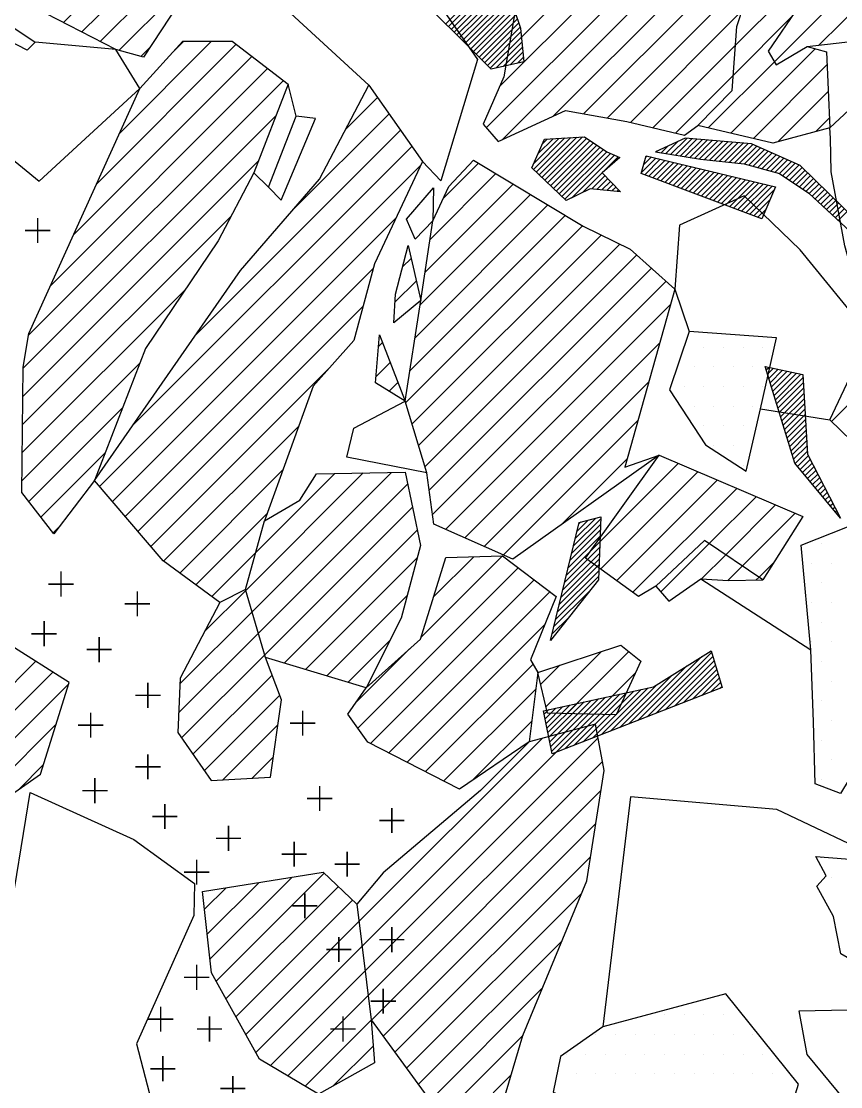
# Model space of a CAD drawing. Header units: metres. Extents: x -4.18 to -1.99, y -19.3 to -15.58.
# Drawn here: x -2.872 to -2.35, y -17.046 to -16.368 of the extents above; entities that cross this region are included whole.
import ezdxf

# ---------------------------------------------------------------- set-up
doc = ezdxf.new("R2010")
doc.units = ezdxf.units.M
doc.header["$LTSCALE"] = 25
doc.header["$MEASUREMENT"] = 0
doc.layers.get('0').update_dxf_attribs({"linetype": 'CONTINUOUS'})
for name, color, linetype in [('FEUER', 1, 'CONTINUOUS'), ('KNOCHEN', 2, 'CONTINUOUS'), ('KNOCHENSCHRAFF', 2, 'CONTINUOUS'), ('STEINE', 4, 'CONTINUOUS'), ('STEINESCHRAFF', 4, 'CONTINUOUS')]:
    doc.layers.add(name, color=color, linetype=linetype)

# ---------------------------------------------------------------- blocks, each defined once
blk = doc.blocks.new('*X1')
at = {"color": 0}
for p, q in [((-260.173, -1636.91), (-256.843, -1633.579)), ((-259.996, -1637.086), (-256.725, -1633.815)), ((-259.819, -1637.263), (-256.606, -1634.051)), ((-259.642, -1637.44), (-256.488, -1634.286)), ((-259.465, -1637.616), (-256.37, -1634.522)), ((-259.288, -1637.793), (-256.252, -1634.757)), ((-259.111, -1637.97), (-256.145, -1635.003)), ((-258.935, -1638.146), (-256.056, -1635.268)), ((-258.758, -1638.323), (-255.968, -1635.533)), ((-258.581, -1638.5), (-255.879, -1635.798)), ((-258.404, -1638.676), (-255.791, -1636.063)), ((-258.227, -1638.853), (-255.702, -1636.328)), ((-258.05, -1639.03), (-255.614, -1636.593)), ((-257.873, -1639.206), (-255.525, -1636.858)), ((-257.696, -1639.383), (-255.436, -1637.123)), ((-257.519, -1639.559), (-255.39, -1637.43)), ((-257.342, -1639.736), (-255.359, -1637.752)), ((-256.97, -1639.718), (-255.328, -1638.075)), ((-256.517, -1639.618), (-255.297, -1638.398)), ((-256.064, -1639.518), (-255.266, -1638.72)), ((-255.61, -1639.418), (-255.235, -1639.043)), ((-254.595, -1646.181), (-252.592, -1644.178)), ((-254.567, -1645.799), (-252.969, -1644.201)), ((-254.414, -1646.353), (-252.216, -1644.156)), ((-254.285, -1645.164), (-253.345, -1644.224)), ((-254.233, -1646.526), (-251.839, -1644.133)), ((-254.052, -1646.698), (-251.463, -1644.11)), ((-254.003, -1644.529), (-253.722, -1644.247)), ((-253.87, -1646.871), (-251.199, -1644.199)), ((-253.689, -1647.043), (-250.988, -1644.342)), ((-246.159, -1645.17), (-245.4, -1644.411)), ((-245.854, -1645.219), (-244.843, -1644.207)), ((-245.55, -1645.267), (-244.517, -1644.235)), ((-245.245, -1645.316), (-244.19, -1644.262)), ((-244.94, -1645.365), (-243.864, -1644.289)), ((-244.635, -1645.414), (-243.538, -1644.316)), ((-244.33, -1645.462), (-243.212, -1644.344)), ((-244.026, -1645.511), (-242.885, -1644.371)), ((-243.709, -1645.548), (-242.559, -1644.398)), ((-243.39, -1645.583), (-242.233, -1644.425)), ((-243.071, -1645.617), (-241.906, -1644.453)), ((-253.508, -1647.216), (-250.778, -1644.485)), ((-253.327, -1647.388), (-250.567, -1644.628)), ((-253.146, -1647.56), (-250.356, -1644.771)), ((-252.965, -1647.733), (-250.145, -1644.913)), ((-252.784, -1647.905), (-249.934, -1645.056)), ((-246.769, -1645.072), (-246.711, -1645.014)), ((-246.464, -1645.121), (-246.055, -1644.713)), ((-242.752, -1645.652), (-241.58, -1644.48)), ((-242.433, -1645.686), (-241.254, -1644.507)), ((-242.114, -1645.721), (-240.928, -1644.535)), ((-241.795, -1645.756), (-240.631, -1644.592)), ((-241.476, -1645.79), (-240.386, -1644.7)), ((-241.16, -1645.827), (-240.141, -1644.809)), ((-240.882, -1645.903), (-239.896, -1644.917)), ((-240.604, -1645.979), (-239.651, -1645.025)), ((-240.326, -1646.054), (-239.405, -1645.134)), ((-252.603, -1648.078), (-249.691, -1645.166)), ((-252.17, -1647.999), (-249.445, -1645.274)), ((-250.097, -1646.279), (-249.199, -1645.381)), ((-247.716, -1646.373), (-246.81, -1645.467)), ((-247.584, -1645.887), (-247.095, -1645.399)), ((-247.51, -1646.521), (-246.525, -1645.536)), ((-247.451, -1645.402), (-247.38, -1645.331)), ((-247.253, -1646.618), (-246.24, -1645.604)), ((-246.996, -1646.714), (-245.955, -1645.673)), ((-246.74, -1646.811), (-245.67, -1645.741)), ((-246.483, -1646.908), (-245.384, -1645.809)), ((-240.048, -1646.13), (-239.16, -1645.242)), ((-239.77, -1646.205), (-238.915, -1645.35)), ((-239.492, -1646.281), (-238.67, -1645.459)), ((-239.214, -1646.357), (-238.424, -1645.567)), ((-238.938, -1646.434), (-238.179, -1645.675)), ((-238.727, -1646.576), (-237.934, -1645.784)), ((-251.462, -1647.644), (-250.214, -1646.397)), ((-246.226, -1647.004), (-245.099, -1645.878)), ((-245.969, -1647.101), (-244.814, -1645.946)), ((-245.712, -1647.198), (-244.529, -1646.015)), ((-245.455, -1647.295), (-244.244, -1646.083)), ((-245.199, -1647.391), (-243.959, -1646.152)), ((-244.942, -1647.488), (-243.674, -1646.22)), ((-244.685, -1647.585), (-243.388, -1646.288)), ((-244.428, -1647.682), (-243.103, -1646.357)), ((-244.171, -1647.778), (-242.818, -1646.425)), ((-243.915, -1647.875), (-242.533, -1646.494)), ((-238.515, -1646.719), (-237.689, -1645.892)), ((-238.304, -1646.861), (-237.492, -1646.049)), ((-238.093, -1647.003), (-237.314, -1646.225)), ((-237.882, -1647.146), (-237.136, -1646.4)), ((-250.88, -1647.416), (-250.041, -1646.577)), ((-250.56, -1647.449), (-249.868, -1646.757)), ((-250.24, -1647.483), (-249.695, -1646.938)), ((-249.919, -1647.516), (-249.522, -1647.118)), ((-243.658, -1647.972), (-242.248, -1646.562)), ((-243.401, -1648.068), (-241.963, -1646.63)), ((-243.144, -1648.165), (-241.678, -1646.699)), ((-242.887, -1648.262), (-241.393, -1646.767)), ((-242.63, -1648.359), (-241.107, -1646.836)), ((-242.374, -1648.455), (-240.822, -1646.904)), ((-242.117, -1648.552), (-240.537, -1646.972)), ((-241.86, -1648.649), (-240.252, -1647.041)), ((-241.603, -1648.746), (-239.967, -1647.109)), ((-241.346, -1648.842), (-239.682, -1647.178)), ((-237.671, -1647.288), (-236.958, -1646.575)), ((-237.46, -1647.431), (-236.78, -1646.751)), ((-237.249, -1647.573), (-236.602, -1646.926)), ((-237.041, -1647.719), (-236.424, -1647.102)), ((-249.599, -1647.549), (-249.349, -1647.299)), ((-249.279, -1647.583), (-249.175, -1647.479)), ((-241.089, -1648.939), (-239.397, -1647.246)), ((-240.833, -1649.036), (-239.274, -1647.477)), ((-236.857, -1647.889), (-236.245, -1647.277)), ((-236.674, -1648.059), (-236.067, -1647.452)), ((-236.491, -1648.229), (-235.889, -1647.628)), ((-236.307, -1648.4), (-235.711, -1647.803)), ((-240.576, -1649.132), (-239.534, -1648.091)), ((-236.124, -1648.57), (-235.533, -1647.979)), ((-235.941, -1648.74), (-235.355, -1648.154)), ((-235.757, -1648.91), (-235.176, -1648.329)), ((-235.574, -1649.081), (-234.998, -1648.505)), ((-240.319, -1649.229), (-239.795, -1648.705)), ((-235.391, -1649.251), (-234.82, -1648.68)), ((-235.207, -1649.421), (-234.642, -1648.856)), ((-240.062, -1649.326), (-240.055, -1649.319))]:
    blk.add_line(p, q, dxfattribs=at)
blk = doc.blocks.new('*X2')
at = {"color": 0}
for p, q in [((-239.781, -1658.945), (-239.613, -1658.777)), ((-239.698, -1659.215), (-239.321, -1658.838)), ((-239.615, -1659.486), (-239.03, -1658.9)), ((-239.532, -1659.756), (-238.738, -1658.962)), ((-239.45, -1660.027), (-238.446, -1659.024)), ((-239.367, -1660.298), (-238.155, -1659.086)), ((-239.284, -1660.568), (-237.863, -1659.148)), ((-239.201, -1660.839), (-237.571, -1659.209)), ((-239.118, -1661.109), (-237.447, -1659.439)), ((-239.035, -1661.38), (-237.427, -1659.772)), ((-238.952, -1661.651), (-237.407, -1660.106)), ((-238.869, -1661.921), (-237.387, -1660.439)), ((-238.786, -1662.192), (-237.366, -1660.772)), ((-238.703, -1662.462), (-237.346, -1661.106)), ((-238.62, -1662.733), (-237.326, -1661.439)), ((-238.537, -1663.004), (-237.306, -1661.772)), ((-238.454, -1663.274), (-237.285, -1662.105)), ((-238.371, -1663.545), (-237.265, -1662.439)), ((-238.288, -1663.815), (-237.245, -1662.772)), ((-238.205, -1664.086), (-237.225, -1663.105)), ((-238.122, -1664.356), (-237.204, -1663.439)), ((-238.039, -1664.627), (-237.184, -1663.772)), ((-237.949, -1664.891), (-237.164, -1664.105)), ((-237.789, -1665.084), (-237.106, -1664.401)), ((-237.629, -1665.278), (-236.986, -1664.635)), ((-237.469, -1665.471), (-236.866, -1664.868)), ((-237.309, -1665.665), (-236.746, -1665.102)), ((-237.149, -1665.858), (-236.626, -1665.336)), ((-236.989, -1666.051), (-236.506, -1665.569)), ((-236.829, -1666.245), (-236.386, -1665.803)), ((-236.669, -1666.438), (-236.267, -1666.036)), ((-236.508, -1666.632), (-236.147, -1666.27)), ((-236.348, -1666.825), (-236.027, -1666.504)), ((-236.188, -1667.019), (-235.907, -1666.737)), ((-236.028, -1667.212), (-235.787, -1666.971)), ((-235.868, -1667.406), (-235.667, -1667.204)), ((-235.708, -1667.599), (-235.547, -1667.438)), ((-235.548, -1667.793), (-235.427, -1667.672)), ((-235.388, -1667.986), (-235.307, -1667.905)), ((-235.228, -1668.18), (-235.187, -1668.139)), ((-252.157, -1670.613), (-250.326, -1668.782)), ((-252.043, -1670.146), (-250.312, -1668.415)), ((-251.93, -1669.679), (-250.618, -1668.368)), ((-251.817, -1669.213), (-251.096, -1668.492)), ((-251.704, -1668.746), (-251.574, -1668.616)), ((-252.383, -1671.546), (-250.353, -1669.517)), ((-252.27, -1671.08), (-250.34, -1669.149)), ((-252.496, -1672.013), (-250.367, -1669.884)), ((-252.722, -1672.946), (-250.394, -1670.618)), ((-252.609, -1672.48), (-250.381, -1670.251)), ((-252.949, -1673.88), (-250.422, -1671.353)), ((-252.835, -1673.413), (-250.408, -1670.986)), ((-253.175, -1674.813), (-250.449, -1672.087)), ((-253.062, -1674.346), (-250.435, -1671.72)), ((-253.288, -1675.28), (-251.008, -1672.999)), ((-253.401, -1675.747), (-252.324, -1674.669)), ((-247.365, -1681.024), (-243.259, -1676.918)), ((-247.945, -1681.251), (-243.884, -1677.19)), ((-246.785, -1680.798), (-243.176, -1677.189)), ((-246.205, -1680.571), (-243.093, -1677.46)), ((-249.106, -1681.704), (-245.775, -1678.373)), ((-248.525, -1681.477), (-244.83, -1677.782)), ((-245.625, -1680.345), (-243.011, -1677.73)), ((-245.045, -1680.118), (-242.928, -1678.001)), ((-244.465, -1679.891), (-242.845, -1678.272)), ((-249.686, -1681.931), (-246.721, -1678.965)), ((-243.885, -1679.665), (-242.763, -1678.543)), ((-243.304, -1679.438), (-242.68, -1678.814)), ((-253.166, -1683.29), (-249.552, -1679.675)), ((-252.586, -1683.063), (-249.099, -1679.576)), ((-252.006, -1682.837), (-248.647, -1679.478)), ((-251.426, -1682.61), (-248.195, -1679.379)), ((-250.846, -1682.384), (-247.743, -1679.28)), ((-250.266, -1682.157), (-247.29, -1679.182)), ((-242.724, -1679.212), (-242.597, -1679.085)), ((-253.792, -1681.441), (-252.717, -1680.366)), ((-253.732, -1681.734), (-252.265, -1680.267)), ((-253.672, -1682.028), (-251.813, -1680.168)), ((-253.612, -1682.321), (-251.36, -1680.07)), ((-253.552, -1682.615), (-250.908, -1679.971)), ((-253.492, -1682.908), (-250.456, -1679.872)), ((-253.432, -1683.202), (-250.004, -1679.774)), ((-253.912, -1680.853), (-253.622, -1680.563)), ((-253.852, -1681.147), (-253.169, -1680.464))]:
    blk.add_line(p, q, dxfattribs=at)
blk = doc.blocks.new('*X5')
at = {"color": 0}
for p, q in [((-282.396, -1647.112), (-273.501, -1638.217)), ((-280.938, -1643.887), (-275.075, -1638.023)), ((-277.534, -1638.715), (-276.844, -1638.025)), ((-283.853, -1650.337), (-272.502, -1638.986)), ((-285.31, -1653.562), (-271.504, -1639.755)), ((-286.713, -1656.732), (-270.505, -1640.524)), ((-266.545, -1643.635), (-264.51, -1641.601)), ((-287.051, -1658.838), (-270.963, -1642.75)), ((-269.897, -1648.755), (-263.783, -1642.641)), ((-276.093, -1656.719), (-263.056, -1643.682)), ((-280.115, -1662.509), (-262.329, -1644.722)), ((-287.072, -1660.627), (-272.076, -1645.631)), ((-260.337, -1648.034), (-258.08, -1645.777)), ((-282.196, -1666.357), (-261.771, -1645.932)), ((-261.169, -1650.634), (-256.978, -1646.443)), ((-261.479, -1652.712), (-255.877, -1647.109)), ((-261.792, -1654.793), (-254.775, -1647.776)), ((-262.124, -1656.892), (-253.674, -1648.442)), ((-287.093, -1662.416), (-273.825, -1649.147)), ((-262.455, -1658.991), (-252.572, -1649.108)), ((-281.382, -1667.311), (-263.325, -1649.254)), ((-262.73, -1661.034), (-251.471, -1649.774)), ((-262.321, -1662.393), (-250.287, -1650.358)), ((-261.912, -1663.751), (-249.101, -1650.94)), ((-262.923, -1652.388), (-262.375, -1651.84)), ((-261.503, -1665.11), (-248.027, -1651.633)), ((-280.568, -1668.265), (-264.774, -1652.472)), ((-261.23, -1666.605), (-247.092, -1652.467)), ((-263.405, -1654.637), (-262.041, -1653.274)), ((-287.115, -1664.205), (-276.765, -1653.855)), ((-261.011, -1668.153), (-246.157, -1653.3)), ((-235.633, -1662.221), (-227.661, -1654.249)), ((-279.755, -1669.219), (-265.428, -1654.893)), ((-260.175, -1669.085), (-245.868, -1654.779)), ((-264.452, -1657.452), (-264.202, -1657.202)), ((-258.95, -1669.628), (-246.562, -1657.24)), ((-287.136, -1665.995), (-279.622, -1658.48)), ((-264.611, -1659.379), (-263.709, -1658.477)), ((-278.941, -1670.174), (-267.514, -1658.747)), ((-263.768, -1660.304), (-263.216, -1659.752)), ((-257.726, -1670.172), (-247.255, -1659.701)), ((-286.696, -1667.322), (-280.738, -1661.364)), ((-278.122, -1671.122), (-269.527, -1662.527)), ((-256.501, -1670.715), (-247.948, -1662.162)), ((-285.927, -1668.321), (-281.854, -1664.248)), ((-252.802, -1668.784), (-248.641, -1664.623)), ((-246.674, -1664.423), (-246.634, -1664.383)), ((-277.101, -1671.869), (-270.521, -1665.289)), ((-272.498, -1674.337), (-263.628, -1665.467)), ((-250.921, -1670.437), (-245.377, -1664.894)), ((-250.329, -1671.614), (-244.138, -1665.423)), ((-272.901, -1672.972), (-265.43, -1665.501)), ((-272.255, -1670.559), (-267.231, -1665.535)), ((-249.305, -1672.357), (-242.9, -1665.952)), ((-272.096, -1675.703), (-262.601, -1666.208)), ((-248.281, -1673.101), (-241.661, -1666.481)), ((-243.412, -1670), (-240.422, -1667.01)), ((-276.08, -1672.615), (-271.516, -1668.052)), ((-271.693, -1677.068), (-262.297, -1667.672)), ((-242.353, -1670.709), (-239.183, -1667.539)), ((-241.295, -1671.418), (-237.944, -1668.067)), ((-285.158, -1669.319), (-284.77, -1668.931)), ((-270.458, -1677.601), (-261.994, -1669.136)), ((-246.486, -1673.074), (-243.412, -1670)), ((-275.058, -1673.362), (-272.255, -1670.559)), ((-269.099, -1678.01), (-261.994, -1670.904)), ((-261.752, -1675.966), (-256.568, -1670.782)), ((-260.947, -1673.393), (-258.388, -1670.834)), ((-243.893, -1672.248), (-242.353, -1670.709)), ((-265.763, -1681.745), (-255.558, -1671.539)), ((-242.219, -1672.343), (-241.295, -1671.418)), ((-240.237, -1672.128), (-239.285, -1671.176)), ((-240.412, -1672.303), (-240.237, -1672.128)), ((-264.964, -1682.713), (-254.553, -1672.302)), ((-275.501, -1675.573), (-272.901, -1672.972)), ((-267.74, -1678.418), (-262.625, -1673.303)), ((-263.795, -1683.311), (-253.549, -1673.066)), ((-277.092, -1678.931), (-272.498, -1674.337)), ((-262.626, -1683.91), (-253.871, -1675.155)), ((-277.172, -1680.779), (-272.096, -1675.703)), ((-266.381, -1678.827), (-263.72, -1676.166)), ((-265.877, -1680.09), (-262.485, -1676.699)), ((-253.797, -1680.385), (-250.291, -1676.879)), ((-252.461, -1680.816), (-248.519, -1676.875)), ((-296.613, -1687.846), (-286.257, -1677.489)), ((-276.989, -1682.364), (-271.693, -1677.068)), ((-261.456, -1684.509), (-254.614, -1677.666)), ((-295.762, -1688.762), (-285.174, -1678.174)), ((-276.26, -1683.403), (-271.219, -1678.361)), ((-254.135, -1678.955), (-252.921, -1677.741)), ((-250.732, -1680.855), (-248.105, -1678.229)), ((-295.294, -1690.062), (-284.173, -1678.941)), ((-275.532, -1684.442), (-270.733, -1679.644)), ((-260.287, -1685.107), (-254.449, -1679.269)), ((-294.023, -1690.559), (-284.975, -1681.511)), ((-274.354, -1685.032), (-270.851, -1681.529)), ((-265.501, -1695.625), (-251.635, -1681.758)), ((-258.489, -1685.077), (-254.703, -1681.291)), ((-265.697, -1694.053), (-254.043, -1682.399)), ((-265.305, -1697.196), (-250.486, -1682.377)), ((-272.484, -1684.93), (-271.147, -1683.593)), ((-287.315, -1685.619), (-285.778, -1684.082)), ((-265.109, -1698.768), (-250.203, -1683.862)), ((-264.901, -1700.328), (-250.295, -1685.722)), ((-264.155, -1701.349), (-250.628, -1687.823)), ((-263.408, -1702.371), (-250.961, -1689.924)), ((-275.174, -1696.458), (-269.94, -1691.225)), ((-274.789, -1697.841), (-267.913, -1690.966)), ((-275.52, -1693.269), (-274.147, -1691.897)), ((-275.347, -1694.864), (-272.044, -1691.561)), ((-274.157, -1698.977), (-267.007, -1691.827)), ((-262.662, -1703.392), (-251.539, -1692.269)), ((-273.525, -1700.113), (-266.101, -1692.689)), ((-272.893, -1701.248), (-265.697, -1694.053)), ((-261.915, -1704.413), (-252.775, -1695.273)), ((-272.261, -1702.384), (-265.501, -1695.625)), ((-271.327, -1703.218), (-265.305, -1697.196)), ((-261.169, -1705.434), (-254.011, -1698.276)), ((-270.218, -1703.877), (-265.109, -1698.768)), ((-269.108, -1704.535), (-264.914, -1700.34)), ((-260.604, -1706.638), (-255.247, -1701.28)), ((-267.304, -1704.498), (-264.791, -1701.985)), ((-260.221, -1708.022), (-256, -1703.801))]:
    blk.add_line(p, q, dxfattribs=at)
blk = doc.blocks.new('*X8')
at = {"color": 0}
for p, q in [((-284.487, -1636.829), (-275.514, -1627.856)), ((-283.32, -1637.43), (-274.822, -1628.931)), ((-282.153, -1638.031), (-274.13, -1630.007)), ((-280.953, -1638.598), (-275.608, -1633.253)), ((-256.614, -1644.312), (-246.529, -1634.226)), ((-253.309, -1642.774), (-244.406, -1633.87)), ((-251.404, -1642.637), (-242.835, -1634.067)), ((-257.596, -1643.525), (-248.676, -1634.605)), ((-256.186, -1638.579), (-252.375, -1634.769)), ((-249.907, -1642.907), (-241.801, -1634.802)), ((-241.731, -1638.267), (-238.096, -1634.631)), ((-256.746, -1640.907), (-250.845, -1635.007)), ((-239.262, -1639.333), (-235.54, -1635.612)), ((-236.425, -1638.264), (-233.231, -1635.07)), ((-248.421, -1643.189), (-241.326, -1636.094)), ((-241.873, -1640.176), (-238.166, -1636.47)), ((-279.577, -1638.99), (-278.944, -1638.357)), ((-246.99, -1643.526), (-241.731, -1638.267)), ((-242.035, -1643.874), (-236.66, -1638.499)), ((-243.468, -1643.54), (-239.262, -1639.333)), ((-240.601, -1644.208), (-235.916, -1639.523)), ((-245.559, -1643.862), (-241.873, -1640.176)), ((-239.042, -1644.417), (-235.843, -1641.218)), ((-236.626, -1643.768), (-235.771, -1642.913))]:
    blk.add_line(p, q, dxfattribs=at)
blk = doc.blocks.new('LB')
at = {"layer": 'FEUER', "const_width": 0.1}
for points in [[(0, 0), (0, -1.6)], [(-0.8, -0.8), (0.8, -0.8)]]:
    blk.add_lwpolyline(points, dxfattribs=at)
blk = doc.blocks.new('*X11')
at = {"color": 0}
for p, q in [((-245, -1657.5), (-245, -1657.5)), ((-243.75, -1657.5), (-243.75, -1657.5)), ((-242.5, -1657.5), (-242.5, -1657.5)), ((-241.25, -1657.5), (-241.25, -1657.5)), ((-240, -1657.5), (-240, -1657.5)), ((-244.375, -1658.75), (-244.375, -1658.75)), ((-243.125, -1658.75), (-243.125, -1658.75)), ((-241.875, -1658.75), (-241.875, -1658.75)), ((-240.625, -1658.75), (-240.625, -1658.75)), ((-245, -1660), (-245, -1660)), ((-243.75, -1660), (-243.75, -1660)), ((-242.5, -1660), (-242.5, -1660)), ((-241.25, -1660), (-241.25, -1660)), ((-240, -1660), (-240, -1660)), ((-244.375, -1661.25), (-244.375, -1661.25)), ((-243.125, -1661.25), (-243.125, -1661.25)), ((-241.875, -1661.25), (-241.875, -1661.25)), ((-240.625, -1661.25), (-240.625, -1661.25)), ((-243.75, -1662.5), (-243.75, -1662.5)), ((-242.5, -1662.5), (-242.5, -1662.5)), ((-241.25, -1662.5), (-241.25, -1662.5)), ((-243.125, -1663.75), (-243.125, -1663.75)), ((-241.875, -1663.75), (-241.875, -1663.75)), ((-241.25, -1665), (-241.25, -1665)), ((-236.25, -1670), (-236.25, -1670)), ((-236.875, -1671.25), (-236.875, -1671.25)), ((-235.625, -1671.25), (-235.625, -1671.25)), ((-236.25, -1672.5), (-236.25, -1672.5)), ((-236.875, -1673.75), (-236.875, -1673.75)), ((-235.625, -1673.75), (-235.625, -1673.75)), ((-236.25, -1675), (-236.25, -1675)), ((-236.875, -1676.25), (-236.875, -1676.25)), ((-235.625, -1676.25), (-235.625, -1676.25)), ((-236.25, -1677.5), (-236.25, -1677.5)), ((-235.625, -1678.75), (-235.625, -1678.75)), ((-236.25, -1680), (-236.25, -1680)), ((-235.625, -1681.25), (-235.625, -1681.25)), ((-236.25, -1682.5), (-236.25, -1682.5)), ((-235.625, -1683.75), (-235.625, -1683.75)), ((-236.25, -1685), (-236.25, -1685)), ((-236.25, -1690), (-236.25, -1690)), ((-235.625, -1691.25), (-235.625, -1691.25)), ((-246.25, -1700), (-246.25, -1700)), ((-245, -1700), (-245, -1700)), ((-243.75, -1700), (-243.75, -1700)), ((-242.5, -1700), (-242.5, -1700)), ((-250.625, -1701.25), (-250.625, -1701.25)), ((-249.375, -1701.25), (-249.375, -1701.25)), ((-248.125, -1701.25), (-248.125, -1701.25)), ((-246.875, -1701.25), (-246.875, -1701.25)), ((-245.625, -1701.25), (-245.625, -1701.25)), ((-244.375, -1701.25), (-244.375, -1701.25)), ((-243.125, -1701.25), (-243.125, -1701.25)), ((-241.875, -1701.25), (-241.875, -1701.25)), ((-240.625, -1701.25), (-240.625, -1701.25)), ((-252.5, -1702.5), (-252.5, -1702.5)), ((-251.25, -1702.5), (-251.25, -1702.5)), ((-250, -1702.5), (-250, -1702.5)), ((-248.75, -1702.5), (-248.75, -1702.5)), ((-247.5, -1702.5), (-247.5, -1702.5)), ((-246.25, -1702.5), (-246.25, -1702.5)), ((-245, -1702.5), (-245, -1702.5)), ((-243.75, -1702.5), (-243.75, -1702.5)), ((-242.5, -1702.5), (-242.5, -1702.5)), ((-241.25, -1702.5), (-241.25, -1702.5)), ((-240, -1702.5), (-240, -1702.5)), ((-251.875, -1703.75), (-251.875, -1703.75)), ((-250.625, -1703.75), (-250.625, -1703.75)), ((-249.375, -1703.75), (-249.375, -1703.75)), ((-248.125, -1703.75), (-248.125, -1703.75)), ((-246.875, -1703.75), (-246.875, -1703.75)), ((-245.625, -1703.75), (-245.625, -1703.75)), ((-244.375, -1703.75), (-244.375, -1703.75)), ((-243.125, -1703.75), (-243.125, -1703.75)), ((-241.875, -1703.75), (-241.875, -1703.75)), ((-240.625, -1703.75), (-240.625, -1703.75)), ((-239.375, -1703.75), (-239.375, -1703.75))]:
    blk.add_line(p, q, dxfattribs=at)

msp = doc.modelspace()

# ---------------------------------------------------------------- linework, layer by layer
at = {"layer": 'KNOCHEN'}
for points in [[(-2.5729, -16.39788), (-2.59222, -16.37859), (-2.62426, -16.3466), (-2.63798, -16.34052), (-2.64766, -16.31309), (-2.66442, -16.31259), (-2.68019, -16.28466), (-2.69544, -16.27553), (-2.69293, -16.2425), (-2.67414, -16.22673), (-2.65485, -16.20385), (-2.6071, -16.18858), (-2.58576, -16.18958), (-2.5329, -16.22205), (-2.53339, -16.24441), (-2.54606, -16.28557), (-2.56383, -16.30083), (-2.58567, -16.3105), (-2.57397, -16.32472), (-2.56176, -16.3491), (-2.55412, -16.37196), (-2.55207, -16.39329), (-2.5729, -16.39788)], [(-2.52508, -16.48168), (-2.54694, -16.46087), (-2.53883, -16.44257), (-2.51342, -16.44102), (-2.49919, -16.45067), (-2.49106, -16.45422), (-2.50223, -16.46388), (-2.49053, -16.47607), (-2.50984, -16.47405), (-2.52508, -16.48168)], [(-2.31722, -16.54453), (-2.33961, -16.49526), (-2.37622, -16.45921), (-2.40723, -16.44552), (-2.4494, -16.44199), (-2.46819, -16.45064), (-2.46819, -16.45064), (-2.43974, -16.45519), (-2.41179, -16.45822), (-2.38943, -16.4643), (-2.37062, -16.47699), (-2.34164, -16.5039), (-2.31722, -16.54453)], [(-2.47429, -16.45319), (-2.39196, -16.47294), (-2.40059, -16.49327), (-2.47733, -16.46437), (-2.47429, -16.45319)], [(-2.35065, -16.68377), (-2.37964, -16.64873), (-2.39848, -16.58727), (-2.3746, -16.59233), (-2.37151, -16.64314), (-2.35065, -16.68377)], [(-2.53503, -16.76165), (-2.51679, -16.68643), (-2.50308, -16.68287), (-2.50457, -16.72301), (-2.53503, -16.76165)], [(-2.53395, -16.83379), (-2.53956, -16.80636), (-2.46946, -16.79106), (-2.43289, -16.76817), (-2.42576, -16.79154), (-2.53395, -16.83379)]]:
    msp.add_lwpolyline(points, dxfattribs=at)
at = {"layer": 'STEINE'}
for points in [[(-2.90829, -16.33564), (-2.87986, -16.30666), (-2.86717, -16.28277), (-2.79098, -16.25121), (-2.76099, -16.26948), (-2.7381, -16.30503), (-2.79393, -16.39043), (-2.81171, -16.38536), (-2.90829, -16.33564)], [(-2.65063, -16.4081), (-2.70809, -16.35531), (-2.70153, -16.29433), (-2.68071, -16.27501), (-2.61003, -16.35066), (-2.58154, -16.39179), (-2.60486, -16.46904), (-2.61655, -16.45685)], [(-2.56477, -16.40296), (-2.57796, -16.43294), (-2.56829, -16.44411), (-2.52563, -16.42427), (-2.4865, -16.43135), (-2.44991, -16.43996), (-2.44128, -16.43386), (-2.41945, -16.41148), (-2.41643, -16.37083), (-2.41187, -16.3566), (-2.42204, -16.34239), (-2.43881, -16.33783), (-2.46625, -16.34242), (-2.48098, -16.34345), (-2.49114, -16.34803), (-2.50841, -16.35007), (-2.52467, -16.34754), (-2.5328, -16.34704), (-2.55718, -16.35824), (-2.56477, -16.40296)], [(-2.41187, -16.3566), (-2.38241, -16.34236), (-2.37681, -16.35759), (-2.3966, -16.38657), (-2.39152, -16.3952), (-2.37171, -16.3835), (-2.35951, -16.38705), (-2.35744, -16.43532), (-2.39351, -16.445), (-2.44128, -16.43386)], [(-2.37171, -16.3835), (-2.31836, -16.37736), (-2.29959, -16.3428), (-2.35445, -16.35605), (-2.37681, -16.35759)], [(-2.86303, -16.38083), (-2.86811, -16.38591), (-2.90064, -16.36917), (-2.89099, -16.36205), (-2.86303, -16.38083)], [(-2.91078, -16.39458), (-2.89703, -16.43928), (-2.86043, -16.46923), (-2.79645, -16.41025), (-2.81171, -16.38536), (-2.86303, -16.38083)], [(-2.82522, -16.65974), (-2.85111, -16.6938), (-2.87145, -16.6674), (-2.8705, -16.58763), (-2.86696, -16.56628), (-2.79645, -16.41025), (-2.76904, -16.38025), (-2.73754, -16.38022), (-2.70195, -16.40763), (-2.72375, -16.46405), (-2.74658, -16.50725), (-2.79277, -16.57588), (-2.82522, -16.65974)], [(-2.33194, -16.5674), (-2.34773, -16.51051), (-2.35641, -16.46326), (-2.35693, -16.44192), (-2.35744, -16.43532), (-2.32952, -16.40938), (-2.31428, -16.39819), (-2.28021, -16.43475), (-2.25834, -16.46674), (-2.25375, -16.49011), (-2.27407, -16.50232)], [(-2.74539, -16.73742), (-2.78149, -16.71102), (-2.82522, -16.65974), (-2.73234, -16.52604), (-2.68209, -16.46808), (-2.65063, -16.4081), (-2.61655, -16.45685), (-2.64699, -16.52191), (-2.66016, -16.5707), (-2.68605, -16.59968), (-2.71698, -16.68557)], [(-2.72375, -16.46405), (-2.7146, -16.47319), (-2.69685, -16.42795), (-2.70195, -16.40763)], [(-2.7146, -16.47319), (-2.70647, -16.48131), (-2.68466, -16.42947), (-2.69685, -16.42795)], [(-2.58404, -16.45581), (-2.51439, -16.49793), (-2.48441, -16.51264), (-2.45593, -16.53803), (-2.48786, -16.65135), (-2.46602, -16.64372), (-2.55895, -16.70984), (-2.60926, -16.68752), (-2.61386, -16.65501), (-2.62761, -16.60929), (-2.6175, -16.54526), (-2.60992, -16.49445), (-2.59977, -16.47259), (-2.58404, -16.45581)], [(-2.60992, -16.49445), (-2.62109, -16.50614), (-2.62669, -16.49344), (-2.60943, -16.47362), (-2.60992, -16.49445)], [(-2.33194, -16.5674), (-2.37618, -16.51307), (-2.41178, -16.47855), (-2.45292, -16.49738), (-2.45593, -16.53803), (-2.44677, -16.56495)], [(-2.32273, -16.65478), (-2.3573, -16.62128), (-2.33194, -16.5674), (-2.32281, -16.54199), (-2.2949, -16.50234), (-2.27407, -16.50232), (-2.28623, -16.5384), (-2.2659, -16.54703), (-2.29379, -16.6192), (-2.32273, -16.65478), (-2.3573, -16.62128)], [(-2.6175, -16.54526), (-2.63477, -16.5595), (-2.63376, -16.54121), (-2.62566, -16.51021), (-2.6175, -16.54526)], [(-2.39138, -16.56897), (-2.44677, -16.56495), (-2.45944, -16.60205), (-2.43655, -16.63709), (-2.41063, -16.65384), (-2.40151, -16.6142), (-2.39138, -16.56897)], [(-2.62761, -16.60929), (-2.64642, -16.59762), (-2.64391, -16.56713), (-2.62761, -16.60929)], [(-2.61386, -16.65501), (-2.66468, -16.64488), (-2.66012, -16.62659), (-2.62761, -16.60929)], [(-2.40151, -16.6142), (-2.3573, -16.62128)], [(-2.51271, -16.7093), (-2.46602, -16.64372), (-2.37453, -16.68277), (-2.3999, -16.72293), (-2.43701, -16.69806), (-2.46798, -16.72704), (-2.47916, -16.73366), (-2.51271, -16.7093)], [(-2.62758, -16.65451), (-2.61789, -16.70125), (-2.63005, -16.74749), (-2.65237, -16.79171), (-2.71641, -16.77245), (-2.72914, -16.72928), (-2.71698, -16.68557), (-2.69463, -16.67234), (-2.68398, -16.65557), (-2.62758, -16.65451)], [(-2.32161, -16.78435), (-2.32921, -16.81128), (-2.33884, -16.83974), (-2.35051, -16.85906), (-2.36678, -16.85297), (-2.36782, -16.81334), (-2.36938, -16.76762), (-2.37553, -16.70106), (-2.32677, -16.68172), (-2.3171, -16.70864), (-2.32161, -16.78435)], [(-2.54314, -16.78198), (-2.54869, -16.82618), (-2.59288, -16.85619), (-2.65133, -16.82626), (-2.66404, -16.80849), (-2.65237, -16.79171), (-2.61784, -16.76069), (-2.60163, -16.70885), (-2.56555, -16.70781), (-2.53149, -16.7337), (-2.54772, -16.77385), (-2.54314, -16.78198)], [(-2.46798, -16.72704), (-2.45985, -16.73669), (-2.43953, -16.72245), (-2.42175, -16.72345), (-2.3999, -16.72293)], [(-2.43953, -16.72245), (-2.36938, -16.76762)], [(-2.72914, -16.72928), (-2.74539, -16.73742), (-2.77076, -16.78571), (-2.77226, -16.82026), (-2.7509, -16.85073), (-2.7133, -16.84866), (-2.70622, -16.79937), (-2.71641, -16.77245)], [(-2.98213, -16.77774), (-2.98309, -16.84938), (-2.97342, -16.87071), (-2.95766, -16.88747), (-2.95409, -16.90017), (-2.91648, -16.91487), (-2.89822, -16.8737), (-2.85963, -16.84674), (-2.84138, -16.7883), (-2.91916, -16.73907), (-2.94203, -16.7335)], [(-2.54314, -16.78198), (-2.49031, -16.76466), (-2.4776, -16.77481), (-2.49333, -16.80887), (-2.53702, -16.80788), (-2.54314, -16.78198)], [(-2.64916, -17.00308), (-2.60796, -17.05944), (-2.59981, -17.0889), (-2.5739, -17.08482), (-2.55262, -17.01316), (-2.51205, -16.91456), (-2.50092, -16.84444), (-2.50653, -16.81497), (-2.54869, -16.82618), (-2.57966, -16.8572), (-2.64161, -16.90958), (-2.65836, -16.92941), (-2.64916, -17.00308)], [(-2.82435, -17.1348), (-2.8955, -17.12012), (-2.91838, -17.09118), (-2.89863, -17.0119), (-2.88039, -16.94584), (-2.86623, -16.85843), (-2.80015, -16.88836), (-2.76152, -16.91628), (-2.76201, -16.9366), (-2.79853, -17.01843), (-2.78885, -17.05501), (-2.82435, -17.1348)], [(-2.3205, -16.90273), (-2.39115, -16.86925), (-2.48414, -16.86119), (-2.50181, -17.00754)], [(-2.28945, -16.98095), (-2.30418, -16.99113), (-2.32908, -16.98403), (-2.33519, -16.96981), (-2.35044, -16.96118), (-2.35503, -16.93731), (-2.36571, -16.91801), (-2.35962, -16.9114), (-2.36624, -16.89921), (-2.3205, -16.90273), (-2.3098, -16.94235), (-2.28945, -16.98095)], [(-2.64916, -17.00308), (-2.64711, -17.03051), (-2.68266, -17.05035), (-2.72028, -17.02803), (-2.7508, -16.97318), (-2.75643, -16.92135), (-2.67972, -16.9091), (-2.65836, -16.92941)], [(-2.42358, -16.98664), (-2.50181, -17.00754), (-2.52873, -17.02636), (-2.53328, -17.04922), (-2.49821, -17.06342), (-2.42656, -17.07861), (-2.39149, -17.08976), (-2.3773, -17.04402), (-2.42358, -16.98664)], [(-2.28582, -17.08358), (-2.30715, -17.0897), (-2.34732, -17.05467), (-2.37173, -17.02522), (-2.37683, -16.99728), (-2.32551, -16.99622), (-2.27724, -17.00787)]]:
    msp.add_lwpolyline(points, dxfattribs=at)

# ---------------------------------------------------------------- block references
at = {"layer": 'FEUER', "xscale": 0.01, "yscale": 0.01, "zscale": 0.01}
for name, p in [('*X8', (0, 0)), ('*X5', (0, 0)), ('LB', (-2.86135, -16.49267)), ('LB', (-2.84652, -16.71772)), ('LB', (-2.79795, -16.73036)), ('LB', (-2.85731, -16.74933)), ('LB', (-2.82224, -16.75944)), ('LB', (-2.79121, -16.78852)), ('LB', (-2.82763, -16.80749)), ('LB', (-2.69274, -16.80622)), ('LB', (-2.79121, -16.83404)), ('LB', (-2.82493, -16.84921)), ('LB', (-2.68195, -16.85427)), ('LB', (-2.78042, -16.86565)), ('LB', (-2.63608, -16.86818)), ('LB', (-2.73995, -16.87956)), ('LB', (-2.69813, -16.88967)), ('LB', (-2.66441, -16.89599)), ('LB', (-2.76018, -16.90105)), ('LB', (-2.69139, -16.92254)), ('LB', (-2.63608, -16.94404)), ('LB', (-2.66981, -16.95036)), ('LB', (-2.76018, -16.96806)), ('LB', (-2.64148, -16.98323)), ('LB', (-2.78312, -16.99461)), ('LB', (-2.75209, -17.00093)), ('LB', (-2.66711, -17.00093)), ('LB', (-2.78177, -17.02622)), ('LB', (-2.73725, -17.03887))]:
    msp.add_blockref(name, p, dxfattribs=at)
at = {"layer": 'KNOCHENSCHRAFF', "xscale": 0.01, "yscale": 0.01, "zscale": 0.01}
for name in ['*X2', '*X1']:
    msp.add_blockref(name, (0, 0), dxfattribs=at)
at = {"layer": 'STEINESCHRAFF', "xscale": 0.01, "yscale": 0.01, "zscale": 0.01}
msp.add_blockref('*X11', (0, 0), dxfattribs=at)

doc.saveas('drawing.dxf')
